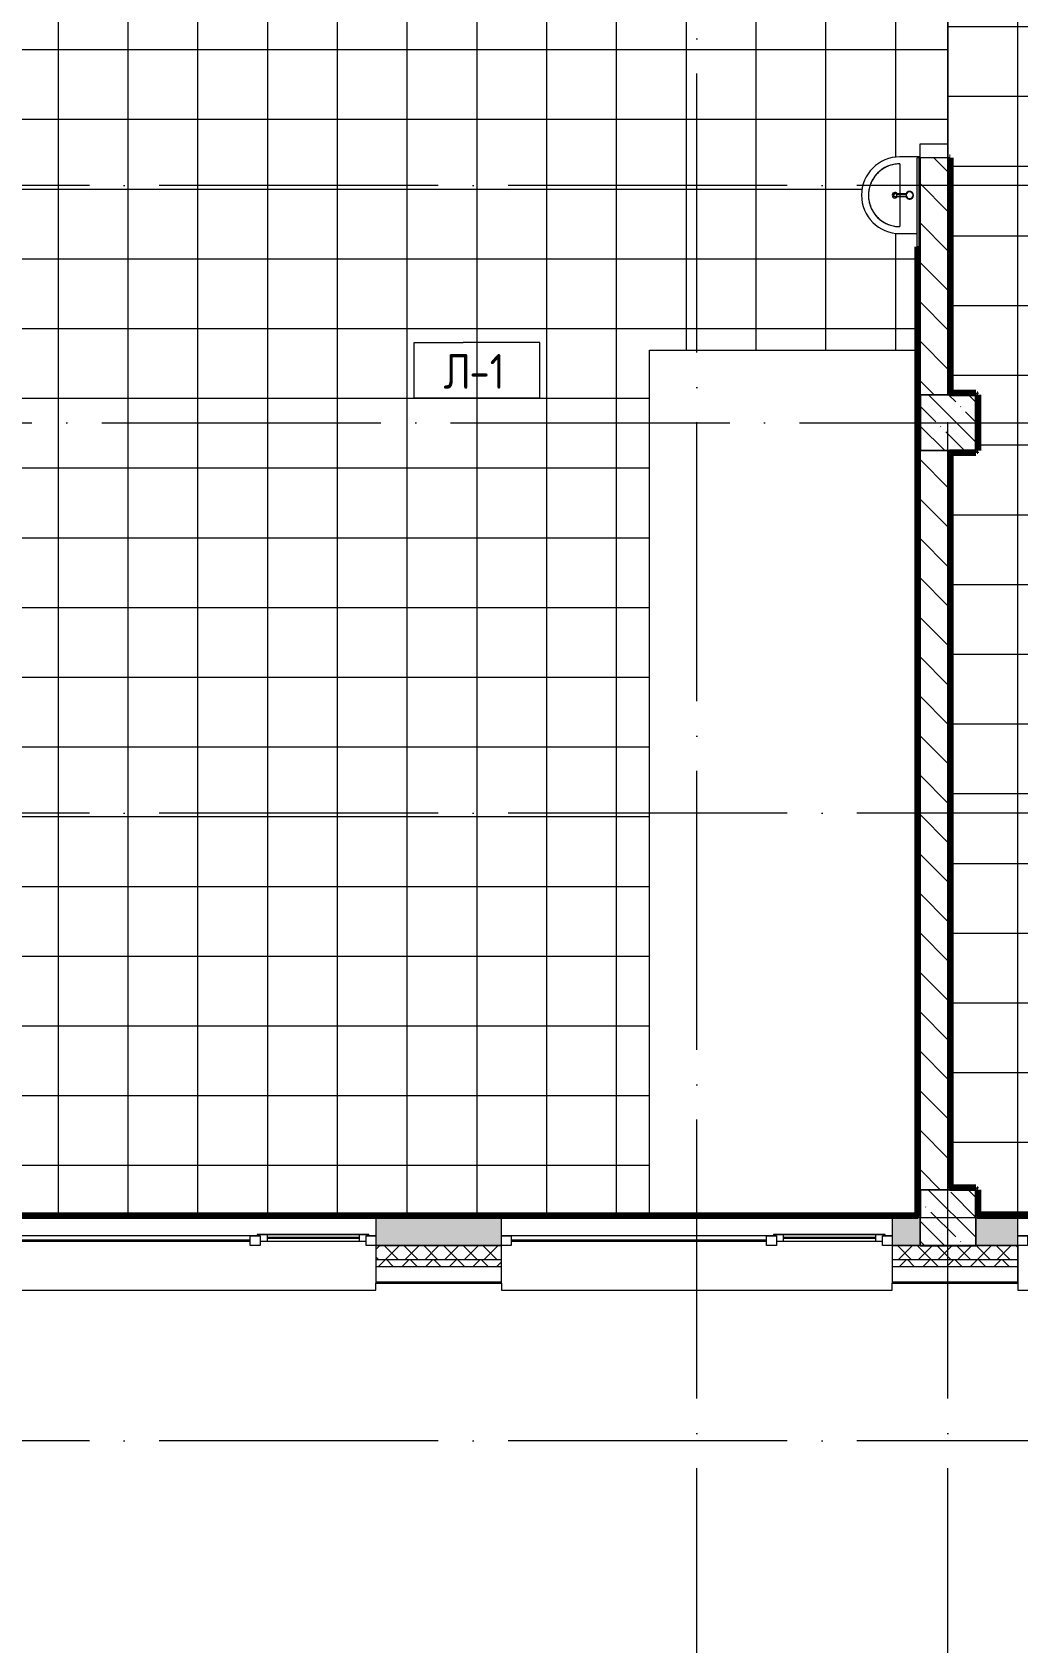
# Model space of a CAD drawing. Header units: millimetres. Extents: x 97 to 215964, y -4577 to 60645.
# Drawn here: x 184735 to 191798, y 7176 to 18725 of the extents above; entities that cross this region are included whole.
import ezdxf

# ---------------------------------------------------------------- set-up
doc = ezdxf.new("R2010")
doc.units = ezdxf.units.MM
doc.linetypes.add('ADSK_Линия сетки', pattern=[2500, 2000, -250, 0, -250])
for name, color, linetype, lineweight in [('A-FLOR-____-IDEN', 11, 'Continuous', 20), ('A-FLOR-____-OTLN', 192, 'Continuous', 9), ('A-FLOR-____-PATT', 8, 'Continuous', 9), ('A-GLAZ-____-MCUT', 151, 'Continuous', 9), ('A-GLAZ-____-OTLN', 151, 'Continuous', 9), ('A-WALL-____-MCUT', 113, 'Continuous', 9), ('A-WALL-____-OTLN', 113, 'Continuous', 9), ('A-WALL-____-PATT', 111, 'Continuous', 9), ('A-WALL-FNSH-MCUT', 113, 'Continuous', 9), ('I-WALL-____-OTLN', 2, 'Continuous', 9), ('P-SANR-FIXT-OTLN', 6, 'Continuous', 9), ('S-COLS-____-MCUT', 52, 'Continuous', 9), ('S-COLS-____-OTLN', 52, 'Continuous', 9), ('S-GRID-____-OTLN', 1, 'Continuous', 9)]:
    doc.layers.add(name, color=color, linetype=linetype, lineweight=lineweight)
doc.styles.add('GOST Common', font='GOST_Common.ttf', dxfattribs={"width": 0.9, "height": 250})
pattern_1 = [(135, (0, 0), (-142.5612, -142.5612), []), (135, (142.56, 0), (-142.5612, -142.5612), [252.016, -50.403, 3.353, -47.05])]
pattern_2 = [(45, (0, 0), (-70.71068, 70.71068), []), (135, (0, 0), (-70.71068, -70.71068), [])]
pattern_3 = [(135, (0, 0), (-84.85281, -84.85281), []), (225, (0, 0), (84.85281, -84.85281), [])]

# ---------------------------------------------------------------- blocks, each defined once
blk = doc.blocks.new('Окно_СКБ_2Ст1 - Окно_СКБ_2Ст_2800_ОК12Л-V120-О_АИ_ПП_8_400_Целиком')
at = {"layer": 'A-GLAZ-____-MCUT', "color": 90}
for p, q in [((-1400, -195), (-1400, -125)), ((-1400, -125), (-1330, -125)), ((-1330, -195), (-1400, -195)), ((-1330, -195), (-1350, -195)), ((-1350, -195), (-1350, -205)), ((-1350, -205), (-550, -205)), ((-550, -205), (-1350, -205)), ((-1330, -125), (-1330, -195)), ((-570, -155), (-1330, -155)), ((-1330, -155), (-1330, -195)), ((-1280, -205), (-1280, -155)), ((-620, -205), (-620, -155)), ((-570, -195), (-570, -125)), ((-570, -125), (-500, -125)), ((-570, -195), (-570, -155)), ((-500, -195), (-570, -195)), ((-550, -195), (-570, -195)), ((-550, -205), (-550, -195)), ((-500, -125), (-500, -195)), ((1330, -195), (1330, -125)), ((1330, -125), (1400, -125)), ((1400, -195), (1330, -195)), ((1400, -125), (1400, -195))]:
    blk.add_line(p, q, dxfattribs=at)
at = {"layer": 'A-GLAZ-____-MCUT', "color": 10, "lineweight": 5}
for p, q in [((-1280, -175), (-620, -175)), ((-620, -185), (-1280, -185)), ((1330, -155), (-500, -155)), ((1330, -165), (-500, -165))]:
    blk.add_line(p, q, dxfattribs=at)
at = {"layer": 'A-GLAZ-____-OTLN', "color": 10, "lineweight": 5}
for p, q in [((-1400, -195), (-1350, -195)), ((-550, -195), (1400, -195))]:
    blk.add_line(p, q, dxfattribs=at)
blk = doc.blocks.new('WNW_Отлив1 - Отлив_металлический 2-28596384-О_АИ_ПП_8_400_Целиком')
at = {"layer": 'A-GLAZ-____-OTLN', "color": 10, "lineweight": 5}
for p, q in [((1400, 320), (-1400, 320)), ((-1400, 320), (-1400, 270)), ((1400, 270), (1400, 320))]:
    blk.add_line(p, q, dxfattribs=at)
blk = doc.blocks.new('Окно_СКБ_2Ст1 - Окно_СКБ_2Ст_2800_ОК11Л-29018708-О_АИ_ПП_8_400_Целиком')
at = {"layer": 'A-GLAZ-____-MCUT', "color": 90}
for p, q in [((-1400, -195), (-1400, -125)), ((-1400, -125), (-1330, -125)), ((-1330, -195), (-1400, -195)), ((-1330, -195), (-1350, -195)), ((-1350, -195), (-1350, -205)), ((-1350, -205), (-550, -205)), ((-550, -205), (-1350, -205)), ((-1330, -125), (-1330, -195)), ((-570, -155), (-1330, -155)), ((-1330, -155), (-1330, -195)), ((-1280, -205), (-1280, -155)), ((-620, -205), (-620, -155)), ((-570, -195), (-570, -125)), ((-570, -125), (-500, -125)), ((-570, -195), (-570, -155)), ((-500, -195), (-570, -195)), ((-550, -195), (-570, -195)), ((-550, -205), (-550, -195)), ((-500, -125), (-500, -195)), ((1330, -195), (1330, -125)), ((1330, -125), (1400, -125)), ((1400, -195), (1330, -195)), ((1400, -125), (1400, -195))]:
    blk.add_line(p, q, dxfattribs=at)
at = {"layer": 'A-GLAZ-____-MCUT', "color": 10, "lineweight": 5}
for p, q in [((-1280, -175), (-620, -175)), ((-620, -185), (-1280, -185)), ((1330, -155), (-500, -155)), ((1330, -165), (-500, -165))]:
    blk.add_line(p, q, dxfattribs=at)
at = {"layer": 'A-GLAZ-____-OTLN', "color": 10, "lineweight": 5}
for p, q in [((-1400, -195), (-1350, -195)), ((-550, -195), (1400, -195))]:
    blk.add_line(p, q, dxfattribs=at)
blk = doc.blocks.new('0083_СОШ675_АР_R22_rvt-1-О_АИ_ПП_8_400_Целиком')
at = {"layer": 'A-WALL-____-PATT', "lineweight": 5}
h = blk.add_hatch(dxfattribs=at)
h.set_pattern_fill('FP_10', color=10, style=0, pattern_type=2)
h.set_pattern_definition([(135, (0, 0), (-141.42136, -141.42136), [])])
h.paths.add_polyline_path([(132500, 10425), (132500, 15725), (132300, 15725), (132300, 10425)])
h.paths.add_polyline_path([(132500, 16125), (132500, 17825), (132300, 17825), (132300, 16125)])
h.paths.add_polyline_path([(132500, 18925), (132500, 19025), (132300, 19025), (132300, 18925)])
h = blk.add_hatch(dxfattribs=at)
h.set_pattern_fill('FP_69', color=10, style=0, pattern_type=2)
h.set_pattern_definition([(50, (0, 0), (364.3679, -31.8783), [38.1, -419.1]), (355, (0, 0), (-70.4859, 382.1133), [30.48, -335.28]), (100.451, (30.36, -2.66), (293.885, 350.2334), [32.38, -356.18]), (46.184, (0, 101.6), (542.1585, -84.0858), [57.15, -628.65]), (96.636, (45.2, 94.6), (474.805, 494.8554), [48.57, -534.27]), (351.184, (0, 101.6), (474.8102, 494.85), [45.72, -502.92]), (21, (50.8, 76.2), (303.2285, -204.53046), [38.1, -419.1]), (326, (50.8, 76.2), (123.6039, 368.376), [30.48, -335.28]), (71.451, (76.07, 59.16), (426.8341, 163.8427), [32.38, -356.18]), (37.5, (0, 0), (6.17665, 169.11015), [16.764, -314.452, 16.764, -323.596, -336.55]), (37.5, (0, 0), (6.17665, 169.11015), [-671.576, 16.764, -319.786]), (7.5, (0, 0), (133.63888, 200.3615), [16.764, -177.292, 16.764, -306.832, -128.27]), (7.5, (0, 0), (133.63888, 200.3615), [-517.652, 16.764, -111.506]), (327.5, (-113.28, 0), (271.18182, -11.45836), [16.764, -110.236, 16.764, -379.476, -525.78]), (327.5, (-113.28, 0), (271.18182, -11.45836), [-523.24, 16.764, -509.016]), (317.5, (-164.08, 0), (296.2585, 50.85285), [16.764, -148.336, 16.764, -246.38, -373.38]), (317.5, (-164.08, 0), (296.2585, 50.85285), [-428.244, 16.764, -356.616])])
h.paths.add_polyline_path([(135945, 10025), (136500, 10025), (136500, 10225), (135800, 10225), (135800, 10025)])
h.paths.add_polyline_path([(132300, 10025), (132300, 10225), (132100, 10225), (132100, 10025), (132171, 10025)])
h.paths.add_polyline_path([(133000, 10025), (133000, 10225), (132700, 10225), (132700, 10025), (132800, 10025)])
h.paths.add_polyline_path([(129300, 10025), (129300, 10225), (128400, 10225), (128400, 10025)])
h.paths.add_polyline_path([(125450, 10025), (125600, 10025), (125600, 10225), (125450, 10225)])
h.paths.add_polyline_path([(125050, 10025), (125050, 10225), (124700, 10225), (124700, 10025)])
h.paths.add_polyline_path([(121900, 10025), (121900, 10225), (121400, 10225), (121400, 10025), (121480, 10025)])
h.paths.add_polyline_path([(117707, 10025), (118200, 10025), (118200, 10225), (117300, 10225), (117300, 10025)])
h.paths.add_polyline_path([(114500, 10025), (114500, 10225), (114250, 10225), (114250, 10025)])
h = blk.add_hatch(dxfattribs=at)
h.set_pattern_fill('FP_16', color=10, style=0, pattern_type=2)
h.set_pattern_definition(pattern_2)
h.paths.add_polyline_path([(129300, 9925), (129300, 10025), (128400, 10025), (128400, 9925)])
h = blk.add_hatch(dxfattribs=at)
h.set_pattern_fill('FP_16', color=10, style=0, pattern_type=2)
h.set_pattern_definition(pattern_2)
h.paths.add_polyline_path([(133000, 9925), (133000, 10025), (132100, 10025), (132100, 9925), (132800, 9925)])
h = blk.add_hatch(dxfattribs=at)
h.set_pattern_fill('FP_9', color=10, style=0, pattern_type=2)
h.set_pattern_definition(pattern_3)
h.paths.add_polyline_path([(129300, 9875), (129300, 9925), (128400, 9925), (128400, 9875)])
h = blk.add_hatch(dxfattribs=at)
h.set_pattern_fill('FP_9', color=10, style=0, pattern_type=2)
h.set_pattern_definition(pattern_3)
h.paths.add_polyline_path([(133000, 9875), (133000, 9925), (132100, 9925), (132100, 9875)])
at = {"layer": 'S-COLS-____-OTLN', "lineweight": 5}
h = blk.add_hatch(dxfattribs=at)
h.set_pattern_fill('FP_8', color=256, style=0, pattern_type=2)
h.set_pattern_definition(pattern_1)
h.paths.add_polyline_path([(132500, 15725), (132700, 15725), (132700, 16125), (132300, 16125), (132300, 15725)])
h = blk.add_hatch(dxfattribs=at)
h.set_pattern_fill('FP_8', color=256, style=0, pattern_type=2)
h.set_pattern_definition(pattern_1)
h.paths.add_polyline_path([(132300, 10025), (132700, 10025), (132700, 10425), (132300, 10425), (132300, 10225)])
at = {"layer": 'A-WALL-____-MCUT', "color": 50, "lineweight": 13}
for p, q in [((132500, 17825), (132300, 17825)), ((132300, 17825), (132300, 16125)), ((132500, 16125), (132500, 17825)), ((132300, 15725), (132300, 10425)), ((132500, 10425), (132500, 15725)), ((129300, 10225), (128400, 10225)), ((128400, 10225), (128400, 10025)), ((129300, 10025), (129300, 10225)), ((132300, 10225), (132100, 10225)), ((132100, 10225), (132100, 10025)), ((133000, 10225), (132700, 10225)), ((133000, 10025), (133000, 10225)), ((128400, 10025), (129300, 10025)), ((132100, 10025), (132300, 10025)), ((132700, 10025), (133000, 10025))]:
    blk.add_line(p, q, dxfattribs=at)
at = {"layer": 'A-WALL-____-MCUT', "color": 10, "lineweight": 5}
for p, q in [((132300, 16125), (132500, 16125)), ((132500, 15725), (132300, 15725)), ((132300, 10425), (132500, 10425)), ((132300, 10025), (132300, 10225)), ((132700, 10225), (132700, 10025)), ((128400, 9925), (129300, 9925)), ((128400, 9875), (129300, 9875)), ((132100, 9925), (133000, 9925)), ((132100, 9875), (133000, 9875)), ((128400, 9765), (129300, 9765)), ((132100, 9765), (133000, 9765))]:
    blk.add_line(p, q, dxfattribs=at)
at = {"layer": 'A-WALL-____-MCUT', "color": 90}
for p, q in [((129300, 10025), (128400, 10025)), ((128400, 10025), (128400, 9925)), ((129300, 9925), (129300, 10025)), ((133000, 10025), (132100, 10025)), ((132100, 10025), (132100, 9925)), ((133000, 9925), (133000, 10025)), ((128400, 9925), (128400, 9875)), ((128400, 9875), (128400, 9765)), ((129300, 9875), (129300, 9925)), ((129300, 9765), (129300, 9875)), ((132100, 9925), (132100, 9875)), ((132100, 9875), (132100, 9765)), ((133000, 9875), (133000, 9925)), ((133000, 9765), (133000, 9875))]:
    blk.add_line(p, q, dxfattribs=at)
at = {"layer": 'A-WALL-____-OTLN', "color": 90}
blk.add_line((133000, 10025), (133000, 9755), dxfattribs=at)
blk.add_line((133000, 10025), (133000, 9755), dxfattribs=at)
at = {"layer": 'A-WALL-FNSH-MCUT', "color": 90}
for p, q in [((128400, 9765), (128400, 9755)), ((128400, 9755), (129300, 9755)), ((129300, 9755), (129300, 9765)), ((132100, 9765), (132100, 9755)), ((132100, 9755), (133000, 9755)), ((133000, 9755), (133000, 9765))]:
    blk.add_line(p, q, dxfattribs=at)
at = {"layer": 'I-WALL-____-OTLN', "color": 90}
for p, q in [((125600, 10225), (128400, 10225)), ((129300, 10225), (132100, 10225)), ((133000, 10225), (135800, 10225))]:
    blk.add_line(p, q, dxfattribs=at)
at = {"layer": 'S-COLS-____-MCUT', "color": 130, "lineweight": 25}
for p, q in [((132300, 16125), (132300, 15725)), ((132700, 16125), (132500, 16125)), ((132700, 15725), (132700, 16125)), ((132500, 15725), (132700, 15725)), ((132300, 10425), (132300, 10225)), ((132700, 10425), (132500, 10425)), ((132700, 10225), (132700, 10425)), ((132300, 10025), (132700, 10025))]:
    blk.add_line(p, q, dxfattribs=at)
at = {"layer": 'S-COLS-____-OTLN', "color": 90}
for p, q in [((132500, 16125), (132300, 16125)), ((132300, 15725), (132500, 15725)), ((132500, 10425), (132300, 10425)), ((132300, 10225), (132300, 10025)), ((132700, 10025), (132700, 10225))]:
    blk.add_line(p, q, dxfattribs=at)
at = {"layer": 'A-GLAZ-____-OTLN', "color": 90, "lineweight": 9, "rotation": 180}
for name, p in [('Окно_СКБ_2Ст1 - Окно_СКБ_2Ст_2800_ОК12Л-V120-О_АИ_ПП_8_400_Целиком', (127000, 9900)), ('Окно_СКБ_2Ст1 - Окно_СКБ_2Ст_2800_ОК11Л-29018708-О_АИ_ПП_8_400_Целиком', (130700, 9900)), ('Окно_СКБ_2Ст1 - Окно_СКБ_2Ст_2800_ОК12Л-V120-О_АИ_ПП_8_400_Целиком', (134400, 9900)), ('WNW_Отлив1 - Отлив_металлический 2-28596384-О_АИ_ПП_8_400_Целиком', (127000, 10025)), ('WNW_Отлив1 - Отлив_металлический 2-28596384-О_АИ_ПП_8_400_Целиком', (130700, 10025)), ('WNW_Отлив1 - Отлив_металлический 2-28596384-О_АИ_ПП_8_400_Целиком', (134400, 10025))]:
    blk.add_blockref(name, p, dxfattribs=at)
blk = doc.blocks.new('ВК_Умывальник_Полукруглый_Керамический_ГОСТ30493-96_R20 - 2-ой величины-V190-О_АИ_ПП_8_400_Целиком')
at = {"layer": 'P-SANR-FIXT-OTLN', "color": 170, "lineweight": 18}
for p, q in [((132300, 17831), (132155, 17831)), ((132300, 17825), (132300, 17831)), ((132155, 17781), (132155, 17566)), ((132155, 17546), (132155, 17331)), ((132155, 17281), (132280, 17281))]:
    blk.add_line(p, q, dxfattribs=at)
at = {"layer": 'P-SANR-FIXT-OTLN', "color": 170, "lineweight": 18, "flags": 128}
blk.add_lwpolyline([(132155, 17781), (132146, 17781), (132137, 17780), (132128, 17779), (132119, 17778), (132110, 17776), (132102, 17774), (132093, 17772), (132084, 17769), (132076, 17766), (132067, 17763), (132059, 17759), (132051, 17755), (132043, 17751), (132035, 17746), (132028, 17741), (132021, 17736), (132014, 17731), (132007, 17725), (132000, 17719), (131994, 17712), (131987, 17706), (131982, 17699), (131976, 17692), (131971, 17685), (131966, 17677), (131961, 17670), (131957, 17662), (131952, 17654), (131949, 17646), (131945, 17637), (131942, 17629), (131939, 17620), (131937, 17612), (131935, 17603), (131933, 17594), (131932, 17585), (131931, 17576), (131930, 17567), (131930, 17558), (131930, 17549), (131931, 17540), (131931, 17531), (131932, 17522), (131934, 17513), (131936, 17505), (131938, 17496), (131941, 17487), (131944, 17479), (131947, 17470), (131950, 17462), (131954, 17454), (131959, 17446), (131963, 17438), (131968, 17431), (131973, 17423), (131979, 17416), (131984, 17409), (131990, 17402), (131997, 17396), (132003, 17390), (132010, 17384), (132017, 17378), (132024, 17373), (132031, 17368), (132039, 17363), (132047, 17358), (132055, 17354), (132063, 17350), (132071, 17347), (132080, 17344), (132088, 17341), (132097, 17338), (132106, 17336), (132114, 17334), (132123, 17333), (132132, 17332), (132141, 17331), (132150, 17331), (132155, 17331)], dxfattribs=at)
at = {"layer": 'P-SANR-FIXT-OTLN', "color": 170, "lineweight": 18}
for centre, radius, start, end in [((132155, 17556), 275, 90, 270), ((132155, 17556), 225, 90, 270), ((132120, 17556), 20, 90, 270), ((132120, 17556), 20, 30, 90), ((132120, 17556), 20, 270, 330)]:
    blk.add_arc(centre, radius, start, end, dxfattribs=at)
blk = doc.blocks.new('xxx_Смеситель_ГОСТ 25809-96_R20 - Смеситель-3431601-О_АИ_ПП_8_400_Целиком')
at = {"layer": 'P-SANR-FIXT-OTLN', "color": 170, "lineweight": 18}
for p, q in [((3135, 51075), (3135, 51017)), ((3139, 51075), (3139, 51030)), ((3151, 51030), (3151, 51075)), ((3155, 51017), (3155, 51075)), ((3135, 51017), (3135, 50994)), ((3135, 50994), (3135, 50990)), ((3139, 51030), (3139, 51009)), ((3140, 51009), (3139, 51009)), ((3139, 51009), (3140, 51009)), ((3140, 51030), (3150, 51030)), ((3150, 51009), (3140, 51009)), ((3150, 51009), (3151, 51009)), ((3151, 51009), (3150, 51009)), ((3151, 51009), (3151, 51030)), ((3155, 50994), (3155, 51017)), ((3155, 50990), (3155, 50994))]:
    blk.add_line(p, q, dxfattribs=at)
for radius, start, end in [(27.5, 0, 180), (27.5, 161.9769, 180), (27.5, 180, 198.0231), (27.5, 180, 258.9224), (27.5, 143.3119, 156.6878), (27.5, 203.3122, 216.6881), (24.5, 360, 180), (24.5, 180, 360), (27.5, 101.9767, 135), (27.5, 225, 258.0233), (24.5, 255, 259.7702), (24.5, 255, 259.7702), (27.5, 83.3116, 96.6875), (24.5, 280.2298, 285), (24.5, 280.2298, 285), (27.5, 45, 78.0226), (27.5, 281.0769, 0), (27.5, 281.9774, 315), (27.5, 23.3113, 36.6872), (27.5, 323.3128, 336.6887), (27.5, 0, 18.0223), (27.5, 341.9777, 0)]:
    blk.add_arc((3145, 51100), radius, start, end, dxfattribs=at)
for start_param, end_param in [(3.141593, 4.712389), (4.712389, 6.283185)]:
    blk.add_ellipse((3145, 50990), major_axis=(10, 0), ratio=0.965926, start_param=start_param, end_param=end_param, dxfattribs=at)
for points, knots in [([(3139, 51076), (3139, 51076), (3139, 51076), (3139, 51076), (3140, 51076), (3140, 51076), (3141, 51076)], [0.77430556, 0.77430556, 0.77430556, 0.77430556, 0.78298611, 0.79166667, 0.82638889, 0.86111111, 0.86111111, 0.86111111, 0.86111111]), ([(3150, 51076), (3150, 51076), (3151, 51076), (3151, 51076), (3152, 51076), (3152, 51076), (3152, 51076)], [0.13888889, 0.13888889, 0.13888889, 0.13888889, 0.16666667, 0.19444444, 0.20833333, 0.22222222, 0.22222222, 0.22222222, 0.22222222]), ([(3140, 51020), (3139, 51020), (3137, 51019), (3136, 51018), (3135, 51017), (3135, 51017)], [0.1666667, 0.1666667, 0.1666667, 0.1666667, 0.3333333, 0.4166667, 0.5, 0.5, 0.5, 0.5]), ([(3145, 50987), (3144, 50987), (3143, 50987), (3141, 50987), (3140, 50988), (3139, 50988), (3139, 50989), (3138, 50989), (3137, 50990), (3137, 50990), (3136, 50991), (3136, 50991), (3136, 50992), (3136, 50992), (3135, 50992), (3135, 50993), (3135, 50993), (3135, 50994), (3135, 50994)], [0, 0, 0, 0, 0.0833333, 0.125, 0.1666667, 0.2083333, 0.2291667, 0.25, 0.2916667, 0.3333333, 0.3541667, 0.375, 0.3958333, 0.4166667, 0.4375, 0.4583333, 0.4791667, 0.5, 0.5, 0.5, 0.5]), ([(3139, 51029), (3139, 51029), (3139, 51029), (3139, 51029), (3140, 51029), (3140, 51029), (3140, 51029), (3140, 51029)], [0, 0, 0, 0, 0.166667, 0.333333, 0.5, 0.666667, 1, 1, 1, 1]), ([(3155, 50994), (3155, 50994), (3155, 50993), (3155, 50993), (3155, 50992), (3155, 50992), (3155, 50992), (3155, 50991), (3154, 50991), (3154, 50990), (3154, 50990), (3153, 50989), (3153, 50989), (3152, 50989), (3151, 50988), (3150, 50988), (3149, 50987), (3147, 50987), (3146, 50987), (3145, 50987)], [0.5, 0.5, 0.5, 0.5, 0.5208333, 0.5416667, 0.5625, 0.5833333, 0.6041667, 0.625, 0.6458333, 0.6666667, 0.6875, 0.7083333, 0.75, 0.7708333, 0.7916667, 0.8333333, 0.875, 0.9166667, 1, 1, 1, 1]), ([(3151, 51030), (3151, 51030), (3151, 51030), (3151, 51030), (3151, 51030), (3151, 51030), (3150, 51030), (3150, 51030)], [0, 0, 0, 0, 0.166667, 0.333333, 0.5, 0.666667, 1, 1, 1, 1])]:
    blk.add_open_spline(points, degree=3, knots=knots, dxfattribs=at)
for points in [[(3139, 51075), (3139, 51075), (3139, 51075), (3139, 51075), (3139, 51075)], [(3139, 51075), (3139, 51075), (3139, 51075), (3140, 51075), (3140, 51075), (3140, 51075), (3140, 51075), (3140, 51075)], [(3140, 51075), (3142, 51075), (3145, 51075), (3149, 51075), (3150, 51075)], [(3150, 51075), (3150, 51075), (3151, 51075), (3151, 51075), (3151, 51075), (3151, 51075), (3151, 51075), (3151, 51075)], [(3151, 51075), (3151, 51075), (3151, 51075), (3151, 51075)], [(3140, 51030), (3140, 51030), (3140, 51030), (3139, 51030), (3139, 51030), (3139, 51030)], [(3150, 51029), (3150, 51029), (3151, 51029), (3151, 51029), (3151, 51029), (3151, 51029)], [(3155, 51017), (3155, 51017), (3155, 51018), (3154, 51019), (3152, 51020), (3151, 51020), (3150, 51020)]]:
    blk.add_open_spline(points, degree=3, dxfattribs=at)
blk = doc.blocks.new('0083_СОШ675_ВК_R22_rvt-1-О_АИ_ПП_8_400_Целиком')
at = {"layer": 'P-SANR-FIXT-OTLN', "color": 170, "lineweight": 18}
blk.add_blockref('ВК_Умывальник_Полукруглый_Керамический_ГОСТ30493-96_R20 - 2-ой величины-V190-О_АИ_ПП_8_400_Целиком', (0, 0), dxfattribs=at)
at = {"layer": 'P-SANR-FIXT-OTLN', "color": 170, "lineweight": 18, "rotation": 270}
blk.add_blockref('xxx_Смеситель_ГОСТ 25809-96_R20 - Смеситель-3431601-О_АИ_ПП_8_400_Целиком', (81125, 20701), dxfattribs=at)
blk = doc.blocks.new('ADSK_Марка_Перекрытие - Типоразмер_ADSK_Марка-158127-О_АИ_ПП_8_400_Целиком')
at = {"layer": 'A-FLOR-____-IDEN'}
for p, q in [((-4.5, 4), (-1, 4)), ((-4.5, 0), (-4.5, 4)), ((4.5, 4), (-1, 4)), ((4.5, 0), (4.5, 4)), ((4.5, 0), (-4.5, 0)), ((-4.5, 0), (4, 0))]:
    blk.add_line(p, q, dxfattribs=at)

msp = doc.modelspace()

# ---------------------------------------------------------------- hatches: boundary and pattern name
at = {"layer": 'A-FLOR-____-PATT'}
h = msp.add_hatch(dxfattribs=at)
h.set_pattern_fill('FP_190', color=256, style=0, pattern_type=2)
h.set_pattern_definition([(270, (187922.96, 16100), (500, 3e-14), []), (0, (187922.96, 16100), (0, 500), [])])
h.paths.add_polyline_path([(184548.071587, 10240), (189158.059887, 10240), (189158.059887, 16445.343589), (191082.865903, 16445.343589), (191082.865903, 17184.999414), (191077.865903, 17184.999414), (191077.865903, 17280.693104), (190952.887824, 17280.693104), (190895.712109, 17286.702514), (190841.035247, 17304.468104), (190791.24688, 17333.213431), (190748.522997, 17371.682188), (190714.730838, 17418.193104), (190691.347282, 17470.713431), (190679.394303, 17526.947777), (190679.394303, 17584.438432), (190691.347282, 17640.672778), (190716.754408, 17695.97831), (190748.522997, 17739.704021), (190795.612213, 17780.693104), (190841.035247, 17806.918105), (190895.712109, 17824.683695), (190952.887824, 17830.693104), (191097.843981, 17830.693104), (191097.843981, 17924.999414), (191297.843981, 17924.999414), (191297.843981, 18874.999414), (191097.843981, 18874.999414), (191097.843981, 18924.999414), (191077.865903, 18924.999414), (191077.865903, 21974.999414), (184548.071587, 21974.999414), (184548.071587, 11849.253955)])
h.paths.add_polyline_path([(190906.057697, 17562.764172), (190909.939983, 17564.626531), (190907.887824, 17563.297449)])
h.paths.add_polyline_path([(190917.887824, 17535.693104), (190923.064205, 17536.374588), (190927.887824, 17538.372596), (190932.02996, 17541.550969), (190935.208332, 17545.693104), (190914.939983, 17546.033846), (190909.699042, 17547.815729), (190906.057697, 17548.622037), (190903.54901, 17553.173224), (190903.745689, 17558.751156), (190906.057697, 17562.764172), (190923.064205, 17565.693104), (190935.208332, 17565.693104), (190932.02996, 17569.83524), (190927.887824, 17573.013612), (190923.064205, 17575.011621), (190915.805785, 17575.418999), (190912.711443, 17575.011621), (190907.887824, 17573.013612), (190903.745689, 17569.83524), (190900.567316, 17565.693104), (190898.569308, 17560.869485), (190897.887824, 17555.693104), (190898.569308, 17550.516723), (190900.567316, 17545.693104), (190903.745689, 17541.550969), (190907.887824, 17538.372596), (190915.805785, 17535.96721)])
h.paths.add_polyline_path([(190908.058195, 17547.03285), (190908.961998, 17547.775759), (190908.88171, 17546.913304)])
h = msp.add_hatch(dxfattribs=at)
h.set_pattern_fill('FP_185', color=256, style=0, pattern_type=2)
h.set_pattern_definition([(270, (193297.86, 14765), (500, 3e-14), []), (0, (193297.86, 14765), (0, 500), [])])
h.paths.add_polyline_path([(191512.865903, 10240), (194982.843981, 10240), (194982.843981, 10327.5), (195182.843981, 10327.5), (195182.843981, 10240), (195282.887824, 10240), (195282.887824, 10825), (195297.865903, 10825), (195297.865903, 11925), (195282.887824, 11925), (195282.887824, 12137.5), (195277.887824, 12137.5), (195277.887824, 12240.023905), (195152.887824, 12240.023905), (195095.712109, 12246.033314), (195041.035247, 12263.798904), (194991.24688, 12292.544231), (194948.522997, 12331.012988), (194914.730838, 12377.523905), (194891.347282, 12430.044231), (194879.394303, 12486.278577), (194879.394303, 12543.769232), (194891.347282, 12600.003578), (194916.754408, 12655.30911), (194950.169829, 12700.517635), (194991.24688, 12737.503578), (195041.035247, 12766.248905), (195095.712109, 12784.014495), (195152.887824, 12790.023905), (195277.887824, 12790.023905), (195277.887824, 12850), (194997.887824, 12850), (194997.806703, 12855), (194987.887824, 12855), (194987.887824, 12865), (194982.887824, 12865), (194982.887824, 13565), (194987.887824, 13565), (194987.887824, 13575), (194997.887824, 13575), (194998.560195, 13580), (195282.888824, 13580), (195282.888824, 15709.999414), (195097.865903, 15709.999414), (195097.381119, 15714.999414), (195087.865903, 15714.999414), (195087.865903, 15724.999414), (195082.865903, 15724.999414), (195082.865903, 16124.999414), (195087.865903, 16124.999414), (195087.865903, 16134.999414), (195097.865903, 16134.999414), (195097.865903, 16139.999414), (195282.888824, 16139.999414), (195282.888824, 19009.999414), (195097.865903, 19009.999414), (195097.843981, 19014.999414), (195087.865903, 19014.999414), (195087.865903, 19024.999414), (195082.865903, 19024.999414), (195082.865903, 19290.000586), (191512.865903, 19290.000586), (191512.865903, 19024.999414), (191507.865903, 19024.999414), (191507.865903, 19014.999414), (191497.865903, 19014.999414), (191496.809498, 19009.999414), (191312.865903, 19009.999414), (191312.865903, 18924.999414), (191297.843981, 18924.802119), (191297.865903, 17824.999414), (191312.865903, 17824.999414), (191312.865903, 16139.999414), (191497.865903, 16139.999414), (191497.865903, 16134.999414), (191507.865903, 16134.999414), (191507.865903, 16124.999414), (191512.865903, 16124.999414), (191512.865903, 15724.999414), (191507.865903, 15724.999414), (191507.865903, 15714.999414), (191497.865903, 15714.999414), (191497.843981, 15709.999414), (191312.865903, 15709.999414), (191312.865903, 10440), (191497.865903, 10440), (191497.865903, 10435), (191507.865903, 10435), (191507.865903, 10425), (191512.865903, 10424.579731), (191512.865903, 10383.707685)])
h.paths.add_polyline_path([(195106.057697, 12522.094972), (195108.058195, 12523.684159), (195109.939983, 12523.226223)])
h.paths.add_polyline_path([(195117.887824, 12495.023905), (195123.064205, 12495.705388), (195131.273703, 12500.301473), (195133.657706, 12503.003089), (195135.208332, 12505.023905), (195114.939983, 12505.364646), (195109.939983, 12507.093177), (195106.057697, 12507.952837), (195103.54901, 12512.504024), (195103.557697, 12517.612095), (195106.057697, 12522.094972), (195122.01955, 12525.023905), (195135.208332, 12525.023905), (195129.060426, 12531.444644), (195127.887824, 12532.344413), (195123.064205, 12534.342421), (195115.805785, 12534.749799), (195112.711443, 12534.342421), (195104.501945, 12529.746336), (195102.117942, 12527.04472), (195099.945996, 12523.523905), (195098.467085, 12519.423828), (195098.467085, 12510.623981), (195099.945996, 12506.523905), (195102.117942, 12503.003089), (195106.715222, 12498.603165), (195107.887824, 12497.703396), (195115.805785, 12495.29801)])
h.paths.add_polyline_path([(195108.058195, 12506.36365), (195106.057697, 12507.952837), (195111.77011, 12505.824805)])
at = {"layer": 'A-WALL-____-PATT'}
h = msp.add_hatch(color=7, dxfattribs=at)
h.paths.add_polyline_path([(191087.865903, 10225), (191097.865903, 10225), (191097.865903, 17824.999414), (191087.865903, 17824.999414), (191087.865903, 10235)])
h.paths.add_polyline_path([(191087.865903, 18924.999414), (191097.865903, 18924.999414), (191097.865903, 22825), (191087.865903, 22825), (191087.865903, 19665.500728)])
h = msp.add_hatch(color=7, dxfattribs=at)
h.paths.add_polyline_path([(191297.865903, 16134.999414), (191307.865903, 16134.999414), (191307.865903, 17824.999414), (191297.865903, 17824.999414), (191297.865903, 16734.408188)])
h.paths.add_polyline_path([(191297.865903, 18924.999414), (191307.865903, 18924.999414), (191307.865903, 19024.999414), (191297.865903, 19024.999414)])
for points in [[(191497.865903, 16124.999414), (191497.865903, 16134.999414), (191297.865903, 16134.999414), (191297.865903, 16124.999414)], [(191497.865903, 15724.999414), (191507.865903, 15724.999414), (191507.865903, 16134.999414), (191497.865903, 16134.999414), (191497.865903, 15757.377341)], [(191297.865903, 10435), (191307.865903, 10435), (191307.865903, 15724.999414), (191297.865903, 15724.999414), (191297.865903, 10872.223108)], [(191307.865903, 15714.999414), (191507.865903, 15714.999414), (191507.865903, 15724.999414), (191307.865903, 15724.999414)], [(191497.865903, 10425), (191497.865903, 10435), (191297.865903, 10435), (191297.865903, 10425)], [(191497.865903, 10235), (191507.865903, 10235), (191507.865903, 10435), (191497.865903, 10435), (191497.865903, 10383.707685)]]:
    msp.add_hatch(color=7, dxfattribs=at).paths.add_polyline_path(points)
h = msp.add_hatch(color=7, dxfattribs=at)
h.paths.add_polyline_path([(191087.865903, 10225), (191087.865903, 10235), (190897.888996, 10235), (190897.888996, 10225), (190969.321629, 10225)])
h.paths.add_polyline_path([(187197.888996, 10225), (188097.888996, 10225), (188097.888996, 10235), (187197.888996, 10235)])
h.paths.add_polyline_path([(184247.865903, 10225), (184397.888996, 10225), (184397.888996, 10235), (184247.865903, 10235)])
h = msp.add_hatch(color=7, dxfattribs=at)
h.paths.add_polyline_path([(194597.888996, 10225), (195287.887824, 10225), (195287.887824, 10235), (194597.888996, 10235)])
h.paths.add_polyline_path([(191797.888996, 10225), (191797.888996, 10235), (191497.865903, 10235), (191497.865903, 10225), (191598.201562, 10225)])

# ---------------------------------------------------------------- linework, layer by layer
at = {"layer": 'A-FLOR-____-OTLN'}
for p, q in [((191297.843981, 18924.999414), (191297.843981, 17824.999414)), ((191297.843981, 17924.999414), (191297.843981, 18874.999414)), ((191097.843981, 17924.999414), (191297.843981, 17924.999414)), ((191097.843981, 17830.693104), (191097.843981, 17924.999414)), ((189158.059887, 10240), (189158.059887, 16445.343589)), ((189158.059887, 16445.343589), (191082.865903, 16445.343589))]:
    msp.add_line(p, q, dxfattribs=at)
at = {"layer": 'A-WALL-____-MCUT', "color": 7}
for p, q in [((191097.865903, 17824.999414), (191087.865903, 17824.999414)), ((191097.865903, 10225), (191097.865903, 17824.999414)), ((191307.865903, 17824.999414), (191297.865903, 17824.999414)), ((191297.865903, 17824.999414), (191297.865903, 16124.999414)), ((191307.865903, 16134.999414), (191307.865903, 17824.999414)), ((191087.865903, 17184.999414), (191087.865903, 10235)), ((191297.865903, 16124.999414), (191497.865903, 16124.999414)), ((191507.865903, 16134.999414), (191307.865903, 16134.999414)), ((191497.865903, 16124.999414), (191497.865903, 15724.999414)), ((191507.865903, 15714.999414), (191507.865903, 16134.999414)), ((191297.865903, 15724.999414), (191297.865903, 10425)), ((191497.865903, 15724.999414), (191297.865903, 15724.999414)), ((191307.865903, 10435), (191307.865903, 15714.999414)), ((191307.865903, 15714.999414), (191507.865903, 15714.999414)), ((191297.865903, 10425), (191497.865903, 10425)), ((191507.865903, 10435), (191307.865903, 10435)), ((191497.865903, 10425), (191497.865903, 10225)), ((191507.865903, 10235), (191507.865903, 10435)), ((188097.888996, 10235), (187197.888996, 10235)), ((187197.888996, 10235), (187197.888996, 10225)), ((187197.888996, 10225), (188097.888996, 10225)), ((188097.888996, 10225), (188097.888996, 10235)), ((191087.865903, 10235), (190897.888996, 10235)), ((190897.888996, 10235), (190897.888996, 10225)), ((190897.888996, 10225), (191097.865903, 10225)), ((191497.865903, 10225), (191797.888996, 10225)), ((191797.888996, 10235), (191507.865903, 10235)), ((191797.888996, 10225), (191797.888996, 10235))]:
    msp.add_line(p, q, dxfattribs=at)
at = {"layer": 'I-WALL-____-OTLN'}
for p, q in [((191077.865903, 17184.999414), (191077.865903, 17824.999414)), ((191087.865903, 17824.999414), (191077.865903, 17824.999414)), ((191087.865903, 17824.999414), (191087.865903, 17184.999414)), ((191087.865903, 17184.999414), (191077.865903, 17184.999414)), ((184397.888996, 10235), (187197.888996, 10235)), ((187197.888996, 10225), (184397.888996, 10225)), ((188097.888996, 10235), (190897.888996, 10235)), ((190897.888996, 10225), (188097.888996, 10225)), ((191797.888996, 10235), (194597.888996, 10235)), ((194597.888996, 10225), (191797.888996, 10225))]:
    msp.add_line(p, q, dxfattribs=at)
at = {"layer": 'I-WALL-____-OTLN', "color": 20, "lineweight": 90}
for p, q in [((191312.865903, 17824.999414), (191307.865903, 17824.999414)), ((191312.865903, 17824.999414), (191312.865903, 16134.999414)), ((191307.865903, 16139.999414), (191497.865903, 16139.999414)), ((191497.865903, 16134.999414), (191497.865903, 16139.999414)), ((191512.865903, 16124.999414), (191507.865903, 16124.999414)), ((191512.865903, 16124.999414), (191512.865903, 15724.999414)), ((191497.865903, 15709.999414), (191307.856433, 15709.999414)), ((191312.865903, 15714.999414), (191312.865903, 10435)), ((191497.865903, 15709.999414), (191497.865903, 15714.999414)), ((191507.865903, 15724.999414), (191512.865903, 15724.999414)), ((191307.865903, 10440), (191497.865903, 10440)), ((191497.865903, 10435), (191497.865903, 10440)), ((191512.865903, 10425), (191507.865903, 10425)), ((191512.865903, 10425), (191512.865903, 10234.8276)), ((191507.865903, 10240), (195287.97257, 10240))]:
    msp.add_line(p, q, dxfattribs=at)
at = {"layer": 'I-WALL-____-OTLN', "color": 5, "lineweight": 90}
for p, q in [((191082.865903, 10240), (191082.865903, 17184.999414)), ((184262.865903, 10240), (191082.865903, 10240))]:
    msp.add_line(p, q, dxfattribs=at)
at = {"layer": 'S-GRID-____-OTLN', "linetype": 'ADSK_Линия сетки'}
for p, q in [((189497.888824, -3572.657751), (189497.888824, 60644.999414)), ((191297.888824, -3572.657751), (191297.888824, 60644.999414)), ((215146.441901, 17625.060253), (158117.887824, 17625.060253)), ((55228.336609, 15925.000586), (215146.441901, 15925.000586)), ((215146.441901, 13125.11992), (158117.887824, 13125.11992)), ((55228.336609, 10225.000586), (215146.441901, 10225.000586)), ((215146.441901, 8625.060253), (158117.887824, 8625.060253))]:
    msp.add_line(p, q, dxfattribs=at)

# ---------------------------------------------------------------- block references
at = {"color": 250, "lineweight": 5}
for name in ['0083_СОШ675_АР_R22_rvt-1-О_АИ_ПП_8_400_Целиком', '0083_СОШ675_ВК_R22_rvt-1-О_АИ_ПП_8_400_Целиком']:
    msp.add_blockref(name, (58797.887824, 0), dxfattribs=at)
at = {"layer": 'A-FLOR-____-IDEN', "xscale": 99.99999999999993, "yscale": 99.99999999999993, "zscale": 99.99999999999993}
msp.add_blockref('ADSK_Марка_Перекрытие - Типоразмер_ADSK_Марка-158127-О_АИ_ПП_8_400_Целиком', (187922.957784, 16099.999707), dxfattribs=at)

# ---------------------------------------------------------------- texts
at = {"layer": 'A-FLOR-____-IDEN', "lineweight": 9, "char_height": 250, "attachment_point": 1, "style": 'GOST Common'}
for s, insert, width in [('\\fGOST Common|b0|i0|c204|p34|;\\W.9;Л', (187683.276938, 16417.837281), 223.6708125), ('-1', (187867.823813, 16417.837281), 331.898625)]:
    msp.add_mtext(s, dxfattribs=dict(at, insert=insert, width=width))

doc.saveas('drawing.dxf')
